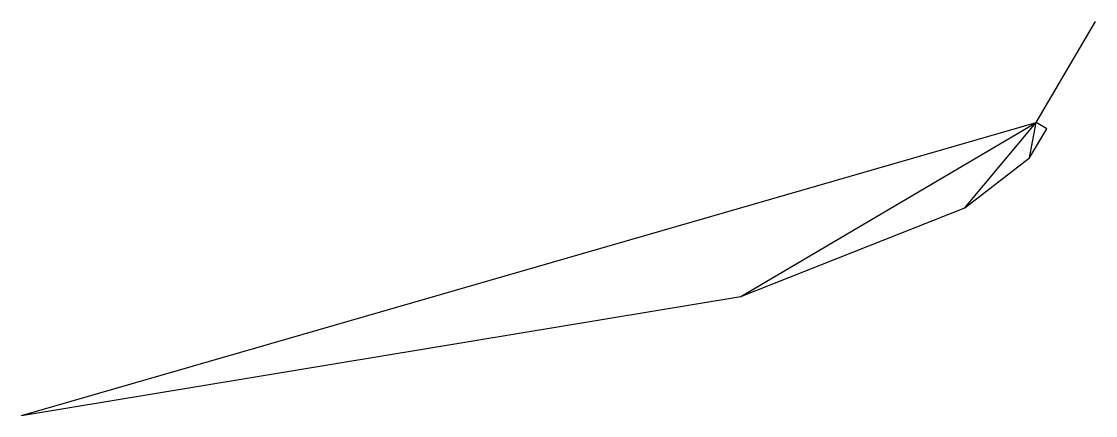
# Model space of a CAD drawing. Header units: millimetres. Extents: x 0 to 366, y 0 to 134.
import ezdxf

# ---------------------------------------------------------------- set-up
doc = ezdxf.new("R2010")
doc.units = ezdxf.units.MM
for name, color, linetype in [('COWL', 5, 'Continuous'), ('RAMP', 7, 'Continuous'), ('SHOCKS', 1, 'Continuous')]:
    doc.layers.add(name, color=color, linetype=linetype)

msp = doc.modelspace()

# ---------------------------------------------------------------- linework, layer by layer
at = {"layer": 'COWL'}
msp.add_line((346.1, 100), (366.4, 134.47), dxfattribs=at)
at = {"layer": 'RAMP'}
msp.add_lwpolyline([(0, 0), (245.36, 40.61), (321.81, 70.84), (343.89, 87.88), (349.76, 97.85)], dxfattribs=at)
at = {"layer": 'SHOCKS'}
for p in [(0, 0), (245.36, 40.61), (321.81, 70.84), (343.89, 87.88), (349.76, 97.85)]:
    msp.add_line(p, (346.1, 100), dxfattribs=at)

doc.saveas('drawing.dxf')
